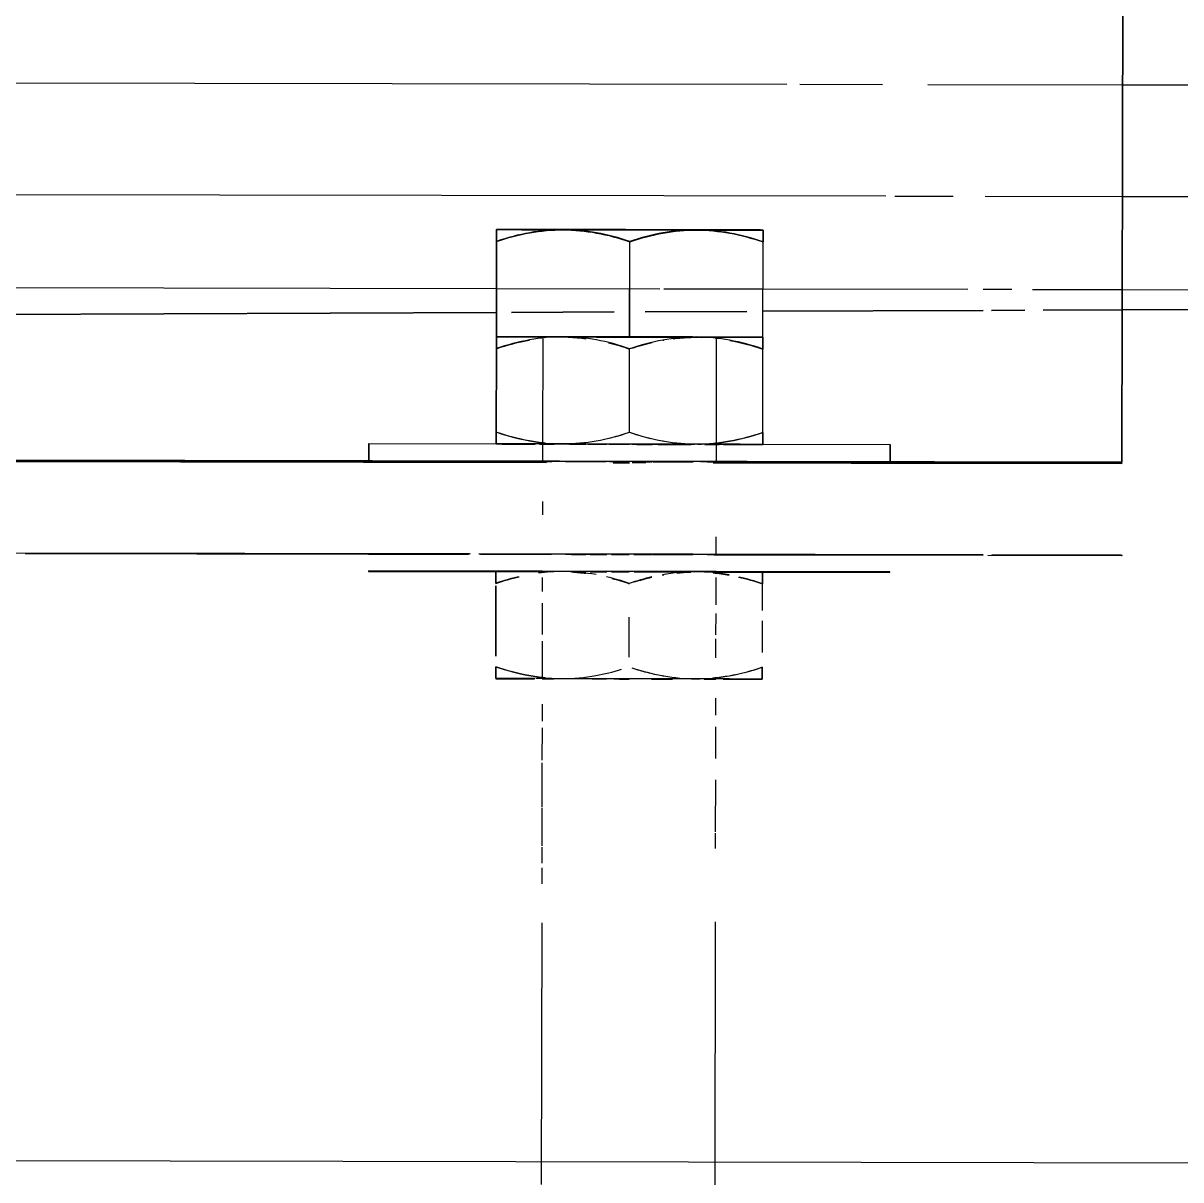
# Model space of a CAD drawing. Header units: metres. Extents: x -354 to -91, y 3 to 562.
# Drawn here: x -223.9539 to -223.7541, y 509.4942 to 509.6938 of the extents above; entities that cross this region are included whole.
import ezdxf

# ---------------------------------------------------------------- set-up
doc = ezdxf.new("R2010")
doc.units = ezdxf.units.M
doc.layers.add('A-GENM', color=7, linetype='Continuous', lineweight=25)

# ---------------------------------------------------------------- blocks, each defined once
blk = doc.blocks.new('T2DPAA-T2D-C3S-RW-M2D-100010_dwg-40802999-DRG-2873034 - CONSTRUCTION SEQUENCE STAGE A8')
at = {"color": 254, "lineweight": 25, "true_color": 0xd0d0d0}
for p, q in [((26.92154, -639.93339), (26.87385, -639.75268)), ((26.9245, -639.94462), (26.92194, -639.93491)), ((26.93195, -639.97286), (26.92591, -639.94997)), ((26.96346, -640.09229), (26.93195, -639.97286))]:
    blk.add_line(p, q, dxfattribs=at)
blk = doc.blocks.new('T2DPAA-T2D-PWC-RW-M2D-100010_RoadDesign_rvt-1-DRG-2873034 - CONSTRUCTION SEQUENCE STAGE A8')
at = {"color": 254, "lineweight": 25, "true_color": 0xd0d0d0, "rotation": 75.11694444444437}
blk.add_blockref('T2DPAA-T2D-C3S-RW-M2D-100010_dwg-40802999-DRG-2873034 - CONSTRUCTION SEQUENCE STAGE A8', (-1722.33704, 648.01046), dxfattribs=at)
blk = doc.blocks.new('T2D Feature Wall Adaptive V6 - 1_160 Slope-67396104-DRG-2873034 - CONSTRUCTION SEQUENCE STAGE A8')
at = {"layer": 'A-GENM', "color": 253, "true_color": 0xa3a3a3}
for p, q in [((-0.02533, 0.58427), (-0.0253, 0.89779)), ((0.01, 0.58427), (0.01, 0.89779)), ((-0.02533, 0.55066), (-0.02533, 0.58427)), ((0.01, 0.56881), (0.01, 0.58427)), ((0.01, 0.56027), (0.01, 0.5652)), ((0.01, 0.52227), (0.01, 0.55762)), ((-0.02534, 0.52856), (-0.02533, 0.54281)), ((-0.02535, 0.35656), (-0.02534, 0.52633)), ((0.01, 0.50515), (0.01, 0.52227)), ((0.01, 0.47627), (0.01, 0.50444)), ((0.01, 0.37227), (0.01, 0.47627))]:
    blk.add_line(p, q, dxfattribs=at)
blk = doc.blocks.new('Adaptive point Fascia Panel Bracket - Type T04-68494825-DRG-2873034 - CONSTRUCTION SEQUENCE STAGE A8')
at = {"layer": 'A-GENM', "color": 253, "true_color": 0xa3a3a3}
for p, q in [((-1096.91663, 509.61802), (-1096.91634, 509.77922)), ((-1096.91634, 509.77922), (-1096.91663, 509.61802)), ((-1097.02457, 509.6561), (-1097.0246, 509.63966)), ((-1097.0246, 509.63966), (-1097.02457, 509.65608)), ((-1097.0016, 509.63963), (-1097.00157, 509.65607)), ((-1097.00159, 509.63963), (-1097.00157, 509.65602)), ((-1096.9786, 509.63957), (-1096.97857, 509.65602)), ((-1096.9786, 509.63957), (-1096.97857, 509.656)), ((-1097.0246, 509.63966), (-1097.0246, 509.63963)), ((-1097.0016, 509.63963), (-1097.0246, 509.63966)), ((-1097.0246, 509.63963), (-1097.0166, 509.63961)), ((-1097.0166, 509.63931), (-1097.01663, 509.62148)), ((-1097.01459, 509.63961), (-1097.0122, 509.6396)), ((-1097.0122, 509.6396), (-1097.0091, 509.6396)), ((-1097.0091, 509.6396), (-1097.00548, 509.63959)), ((-1097.00548, 509.63959), (-1097.0016, 509.63958)), ((-1096.9786, 509.63957), (-1097.0016, 509.63963)), ((-1097.00159, 509.63958), (-1096.99771, 509.63957)), ((-1096.9941, 509.63957), (-1096.99099, 509.63957)), ((-1096.99099, 509.63957), (-1096.98861, 509.63956)), ((-1096.98663, 509.62142), (-1096.9866, 509.63926)), ((-1096.9866, 509.63956), (-1096.9786, 509.63955)), ((-1096.9786, 509.63955), (-1096.9786, 509.63957)), ((-1097.0246, 509.6376), (-1097.02463, 509.62321)), ((-1097.02462, 509.62321), (-1097.0246, 509.63758)), ((-1097.00163, 509.62318), (-1097.0016, 509.63757)), ((-1097.00162, 509.62318), (-1097.0016, 509.63752)), ((-1096.97863, 509.62313), (-1096.9786, 509.63752)), ((-1096.97862, 509.62313), (-1096.9786, 509.6375)), ((-1097.04663, 509.62122), (-1097.04664, 509.61825)), ((-1097.04663, 509.62122), (-1096.95663, 509.62106)), ((-1097.04663, 509.62114), (-1097.04663, 509.62122)), ((-1097.01612, 509.62109), (-1097.04663, 509.62114)), ((-1097.04663, 509.61825), (-1097.04663, 509.62114)), ((-1097.01663, 509.62117), (-1097.01663, 509.6182)), ((-1097.00913, 509.62107), (-1097.01191, 509.62108)), ((-1097.00551, 509.62107), (-1097.00876, 509.62107)), ((-1097.00163, 509.62106), (-1097.00511, 509.62107)), ((-1096.99775, 509.62105), (-1097.00123, 509.62106)), ((-1096.99568, 509.62111), (-1096.9957, 509.62111)), ((-1096.9957, 509.62107), (-1096.99567, 509.62107)), ((-1096.99102, 509.62104), (-1096.99381, 509.62105)), ((-1096.95663, 509.62098), (-1096.98714, 509.62104)), ((-1096.98663, 509.61814), (-1096.98663, 509.62112)), ((-1096.95663, 509.62106), (-1096.95664, 509.61809)), ((-1096.95663, 509.62098), (-1096.95663, 509.62106)), ((-1096.95663, 509.61809), (-1096.95663, 509.62098)), ((-1096.91664, 509.61802), (-1097.14434, 509.61842)), ((-1097.03623, 509.61807), (-1097.13715, 509.61825)), ((-1097.13715, 509.61819), (-1097.01594, 509.61797)), ((-1097.01594, 509.61787), (-1097.13715, 509.61809)), ((-1097.04664, 509.61822), (-1097.04663, 509.61814)), ((-1097.02233, 509.61818), (-1097.04664, 509.61822)), ((-1097.04663, 509.61814), (-1097.03623, 509.61812)), ((-1097.03623, 509.61812), (-1097.01594, 509.61809)), ((-1097.01594, 509.61804), (-1097.03623, 509.61807)), ((-1096.95664, 509.61806), (-1097.02233, 509.61818)), ((-1097.01264, 509.61813), (-1097.01263, 509.61811)), ((-1097.00164, 509.61801), (-1097.00447, 509.61802)), ((-1097.00446, 509.61795), (-1097.00164, 509.61795)), ((-1097.00164, 509.61785), (-1097.00444, 509.61785)), ((-1097.00117, 509.61806), (-1096.99879, 509.61806)), ((-1096.99879, 509.61801), (-1097.00117, 509.61801)), ((-1097.00117, 509.61795), (-1096.99879, 509.61794)), ((-1096.99063, 509.61807), (-1096.99064, 509.6181)), ((-1096.98715, 509.61804), (-1096.95663, 509.61798)), ((-1096.91677, 509.61786), (-1096.98715, 509.61799)), ((-1096.98715, 509.61792), (-1096.98188, 509.61791)), ((-1096.9807, 509.61781), (-1096.98715, 509.61782)), ((-1096.98188, 509.61791), (-1096.91672, 509.6178)), ((-1096.96336, 509.61778), (-1096.9807, 509.61781)), ((-1096.91664, 509.6177), (-1096.96336, 509.61778)), ((-1096.95663, 509.61798), (-1096.95664, 509.61806)), ((-1096.91663, 509.61786), (-1096.91664, 509.61802)), ((-1096.91663, 509.6177), (-1096.91663, 509.6178)), ((-1097.01665, 509.61122), (-1097.01665, 509.60889)), ((-1096.98666, 509.60214), (-1096.98666, 509.60509)), ((-1097.14096, 509.60242), (-1097.0291, 509.60222)), ((-1097.04667, 509.60209), (-1097.10595, 509.6022)), ((-1097.06937, 509.60222), (-1097.08566, 509.60225)), ((-1097.07666, 509.60224), (-1097.07666, 509.60223)), ((-1097.04667, 509.60222), (-1097.02915, 509.60219)), ((-1097.04666, 509.60214), (-1097.04667, 509.60222)), ((-1097.02941, 509.60206), (-1097.04667, 509.60209)), ((-1097.02931, 509.60211), (-1097.04666, 509.60214)), ((-1097.02764, 509.60222), (-1096.94058, 509.60206)), ((-1097.02759, 509.60219), (-1096.95667, 509.60206)), ((-1097.01584, 509.60209), (-1097.02743, 509.60211)), ((-1097.01584, 509.60204), (-1097.02734, 509.60206)), ((-1097.01266, 509.60211), (-1097.01266, 509.60213)), ((-1097.00916, 509.60202), (-1097.01162, 509.60203)), ((-1097.00555, 509.60202), (-1097.0084, 509.60202)), ((-1097.00166, 509.60201), (-1097.00473, 509.60202)), ((-1097.00166, 509.60206), (-1097.00451, 509.60207)), ((-1096.99778, 509.602), (-1097.00085, 509.60201)), ((-1096.99106, 509.60199), (-1096.99351, 509.602)), ((-1096.99066, 509.6021), (-1096.99066, 509.60207)), ((-1096.95667, 509.60198), (-1096.98717, 509.60204)), ((-1096.95667, 509.60193), (-1096.987, 509.60198)), ((-1096.95667, 509.60206), (-1096.95666, 509.60198)), ((-1096.94058, 509.6019), (-1096.95667, 509.60193)), ((-1096.91666, 509.60186), (-1096.93975, 509.6019)), ((-1096.9391, 509.60206), (-1096.91667, 509.60202)), ((-1096.91667, 509.60202), (-1096.91666, 509.60186)), ((-1097.04667, 509.59922), (-1097.04667, 509.59914)), ((-1096.95667, 509.59906), (-1097.04667, 509.59922)), ((-1097.04667, 509.59914), (-1097.01616, 509.59909)), ((-1097.01157, 509.59908), (-1097.00917, 509.59908)), ((-1097.00835, 509.59907), (-1097.00555, 509.59907)), ((-1097.00467, 509.59907), (-1097.00167, 509.59906)), ((-1097.00079, 509.59906), (-1096.99779, 509.59905)), ((-1096.99572, 509.59911), (-1096.9957, 509.59911)), ((-1096.9957, 509.59907), (-1096.99571, 509.59907)), ((-1096.99347, 509.59905), (-1096.99106, 509.59904)), ((-1096.98718, 509.59904), (-1096.95667, 509.59898)), ((-1096.95667, 509.59898), (-1096.95667, 509.59906)), ((-1097.01667, 509.59812), (-1097.01667, 509.59568)), ((-1096.98668, 509.5934), (-1096.98667, 509.59809)), ((-1096.97868, 509.59239), (-1096.97867, 509.59702)), ((-1096.97868, 509.59239), (-1096.97867, 509.597)), ((-1097.02467, 509.59666), (-1097.0247, 509.58454)), ((-1097.02469, 509.58454), (-1097.02467, 509.59666)), ((-1097.01668, 509.59364), (-1097.01669, 509.58827)), ((-1097.0017, 509.58433), (-1097.00168, 509.59127)), ((-1097.00169, 509.58433), (-1097.00168, 509.59127)), ((-1096.98669, 509.58821), (-1096.98668, 509.59188)), ((-1096.97869, 509.58513), (-1096.97868, 509.5906)), ((-1096.97869, 509.58513), (-1096.97868, 509.5906)), ((-1097.01669, 509.58712), (-1097.0167, 509.58098)), ((-1096.98669, 509.58422), (-1096.98669, 509.58754)), ((-1096.98671, 509.57437), (-1096.98671, 509.5773)), ((-1097.01671, 509.57622), (-1097.01671, 509.57333)), ((-1097.01672, 509.57215), (-1097.01673, 509.5666)), ((-1096.98673, 509.56684), (-1096.98672, 509.57235)), ((-1097.01673, 509.5661), (-1097.01674, 509.55855)), ((-1096.98675, 509.55421), (-1096.98673, 509.56318)), ((-1097.01674, 509.55833), (-1097.01675, 509.55182)), ((-1096.98675, 509.55131), (-1096.98675, 509.554)), ((-1097.01675, 509.55157), (-1097.01676, 509.54882)), ((-1097.01676, 509.54802), (-1097.01676, 509.54526)), ((-1097.01678, 509.53851), (-1097.01686, 509.49336)), ((-1096.98686, 509.49331), (-1096.98678, 509.53866))]:
    blk.add_line(p, q, dxfattribs=at)
for centre, major_axis, start_param, end_param in [((-1097.00156, 509.6581), (-0.023, 0.00004), 6.021451, 6.281616), ((-1097.00156, 509.6581), (-0.023, 0.00004), 0.000065, 0.261865), ((-1097.00156, 509.6581), (-0.023, 0.00004), 5.759652, 6.021451), ((-1097.00156, 509.6581), (-0.023, 0.00004), 0.261865, 0.523664), ((-1097.00156, 509.6581), (-0.023, 0.00004), 5.497852, 5.759652), ((-1097.00156, 509.6581), (-0.023, 0.00004), 0.523664, 0.785463), ((-1097.00156, 509.6581), (-0.023, 0.00004), 5.236053, 5.497852), ((-1097.00156, 509.6581), (-0.023, 0.00004), 0.785463, 1.047263), ((-1097.00156, 509.6581), (-0.023, 0.00004), 4.974254, 5.236053), ((-1097.00156, 509.6581), (-0.023, 0.00004), 1.047263, 1.309062), ((-1097.00156, 509.6581), (-0.023, 0.00004), 4.712454, 4.974254), ((-1097.00156, 509.6581), (-0.023, 0.00004), 1.309062, 1.570862), ((-1097.00156, 509.6581), (-0.023, 0.00004), 4.454562, 4.712454), ((-1097.00156, 509.6581), (-0.023, 0.00004), 1.570862, 1.828629), ((-1097.00156, 509.6581), (-0.023, 0.00004), 4.450655, 4.454562), ((-1097.00156, 509.6581), (-0.023, 0.00004), 1.828629, 1.832661), ((-1097.00156, 509.6581), (-0.023, 0.00004), 4.188856, 4.450655), ((-1097.00156, 509.6581), (-0.023, 0.00004), 1.832661, 2.09446), ((-1097.00156, 509.6581), (-0.023, 0.00004), 3.927056, 4.188856), ((-1097.00156, 509.6581), (-0.023, 0.00004), 2.09446, 2.35626), ((-1097.00156, 509.6581), (-0.023, 0.00004), 3.665257, 3.927056), ((-1097.00156, 509.6581), (-0.023, 0.00004), 2.35626, 2.618059), ((-1097.00156, 509.6581), (-0.023, 0.00004), 3.403457, 3.665257), ((-1097.00156, 509.6581), (-0.023, 0.00004), 2.618059, 2.879859), ((-1097.00156, 509.6581), (-0.023, 0.00004), 3.143162, 3.403457), ((-1097.00156, 509.6581), (-0.023, 0.00004), 2.879859, 3.141658), ((-1097.0016, 509.6396), (-0.023, 0.00004), 6.021451, 6.281616), ((-1097.0016, 509.6396), (-0.023, 0.00004), 0.000065, 0.523664), ((-1097.0016, 509.6396), (-0.023, 0.00004), 5.236053, 6.021451), ((-1097.0016, 509.6396), (-0.023, 0.00004), 0.523664, 0.785463), ((-1097.0016, 509.6396), (-0.015, 0.00003), 5.759652, 6.283185), ((-1097.0016, 509.6396), (-0.015, 0.00003), 0.000065, 0.261865), ((-1097.0016, 509.6396), (-0.015, 0.00003), 0.000065, 0.261865), ((-1097.0016, 509.6396), (-0.015, 0.00003), 5.759652, 6.283185), ((-1097.0016, 509.6396), (-0.015, 0.00003), 0.261865, 0.523664), ((-1097.0016, 509.6396), (-0.015, 0.00003), 0.261865, 0.523664), ((-1097.0016, 509.6396), (-0.015, 0.00003), 5.236053, 5.759652), ((-1097.0016, 509.6396), (-0.015, 0.00003), 5.497852, 5.759652), ((-1097.0016, 509.6396), (-0.015, 0.00003), 0.523664, 0.785315), ((-1097.0016, 509.6396), (-0.015, 0.00003), 0.523664, 0.785315), ((-1097.0016, 509.6396), (-0.023, 0.00004), 4.712464, 5.236053), ((-1097.0016, 509.6396), (-0.023, 0.00004), 1.089398, 1.23594), ((-1097.0016, 509.6396), (-0.015, 0.00003), 4.974254, 5.497852), ((-1097.0016, 509.6396), (-0.015, 0.00003), 0.785463, 1.047123), ((-1097.0016, 509.6396), (-0.015, 0.00003), 0.785463, 1.047123), ((-1097.0016, 509.6396), (-0.015, 0.00003), 4.712504, 5.236053), ((-1097.0016, 509.6396), (-0.015, 0.00003), 1.047263, 1.308929), ((-1097.0016, 509.6396), (-0.015, 0.00003), 1.047263, 1.308929), ((-1097.0016, 509.6396), (-0.023, 0.00004), 1.400101, 1.570723), ((-1097.0016, 509.6396), (-0.015, 0.00003), 4.712504, 4.974254), ((-1097.0016, 509.6396), (-0.015, 0.00003), 1.309062, 1.570683), ((-1097.0016, 509.6396), (-0.015, 0.00003), 1.309062, 1.570683), ((-1097.0016, 509.6396), (-0.015, 0.00003), 4.304906, 4.712454), ((-1097.0016, 509.6396), (-0.023, 0.00004), 4.453115, 4.712454), ((-1097.0016, 509.6396), (-0.015, 0.00003), 4.450655, 4.712454), ((-1097.0016, 509.6396), (-0.015, 0.00003), 1.570862, 1.832537), ((-1097.0016, 509.6396), (-0.015, 0.00003), 1.570862, 1.832537), ((-1097.0016, 509.6396), (-0.023, 0.00004), 1.570862, 1.741497), ((-1097.0016, 509.6396), (-0.015, 0.00003), 4.304906, 4.450655), ((-1097.0016, 509.6396), (-0.015, 0.00003), 1.832661, 1.978284), ((-1097.0016, 509.6396), (-0.015, 0.00003), 1.832661, 1.978284), ((-1097.0016, 509.6396), (-0.023, 0.00004), 4.450655, 4.453115), ((-1097.0016, 509.6396), (-0.023, 0.00004), 1.830076, 1.832661), ((-1097.0016, 509.6396), (-0.015, 0.00003), 4.188856, 4.304906), ((-1097.0016, 509.6396), (-0.015, 0.00003), 4.188856, 4.304906), ((-1097.0016, 509.6396), (-0.015, 0.00003), 1.978284, 2.09446), ((-1097.0016, 509.6396), (-0.015, 0.00003), 1.978284, 2.09446), ((-1097.0016, 509.6396), (-0.023, 0.00004), 4.188856, 4.450655), ((-1097.0016, 509.6396), (-0.015, 0.00003), 3.927056, 4.188856), ((-1097.0016, 509.6396), (-0.015, 0.00003), 3.927056, 4.188856), ((-1097.0016, 509.6396), (-0.015, 0.00003), 2.09446, 2.356146), ((-1097.0016, 509.6396), (-0.015, 0.00003), 2.09446, 2.356146), ((-1097.0016, 509.6396), (-0.023, 0.00004), 1.905654, 2.052203), ((-1097.0016, 509.6396), (-0.015, 0.00003), 3.665257, 3.927056), ((-1097.0016, 509.6396), (-0.015, 0.00003), 3.665257, 3.927056), ((-1097.0016, 509.6396), (-0.015, 0.00003), 2.35626, 2.617954), ((-1097.0016, 509.6396), (-0.015, 0.00003), 2.35626, 2.617954), ((-1097.0016, 509.6396), (-0.023, 0.00004), 3.665257, 4.188856), ((-1097.0016, 509.6396), (-0.015, 0.00003), 3.141658, 3.665257), ((-1097.0016, 509.6396), (-0.015, 0.00003), 3.141658, 3.665257), ((-1097.0016, 509.6396), (-0.015, 0.00003), 2.618059, 2.879859), ((-1097.0016, 509.6396), (-0.015, 0.00003), 2.618059, 2.879859), ((-1097.0016, 509.6396), (-0.015, 0.00003), 2.879859, 3.141593), ((-1097.0016, 509.6396), (-0.015, 0.00003), 2.879859, 3.141593), ((-1097.0016, 509.6396), (-0.023, 0.00004), 2.35626, 2.618059), ((-1097.0016, 509.6396), (-0.023, 0.00004), 3.143162, 3.665257), ((-1097.0016, 509.6396), (-0.023, 0.00004), 2.618059, 3.141658), ((-1097.00163, 509.6211), (-0.023, 0.00004), 6.021451, 6.283251), ((-1097.00163, 509.6211), (-0.023, 0.00004), 0.001569, 0.785464), ((-1097.00163, 509.6211), (-0.023, 0.00004), 5.759652, 6.021451), ((-1097.00163, 509.6211), (-0.023, 0.00004), 5.497852, 5.759652), ((-1097.00163, 509.6211), (-0.023, 0.00004), 5.236053, 5.497852), ((-1097.00163, 509.6211), (-0.0155, 0.00003), 5.759652, 6.283185), ((-1097.00163, 509.6211), (-0.0155, 0.00003), 0.000065, 0.261865), ((-1097.00163, 509.6211), (-0.015, 0.00003), 0.000065, 0.261865), ((-1097.00163, 509.6211), (-0.015, 0.00003), 5.759652, 6.283185), ((-1097.00163, 509.6211), (-0.0155, 0.00003), 0.261865, 0.523664), ((-1097.00163, 509.6211), (-0.015, 0.00003), 0.261865, 0.523664), ((-1097.00163, 509.6211), (-0.0155, 0.00003), 5.497852, 5.759652), ((-1097.00163, 509.6211), (-0.015, 0.00003), 5.497852, 5.759652), ((-1097.00163, 509.6211), (-0.023, 0.00004), 4.451669, 5.236053), ((-1097.00163, 509.6211), (-0.0155, 0.00003), 4.712454, 5.497852), ((-1097.00163, 509.6211), (-0.015, 0.00003), 5.236053, 5.497852), ((-1097.00163, 509.6211), (-0.0155, 0.00003), 0.840391, 1.047263), ((-1097.00163, 509.6211), (-0.023, 0.00004), 1.104507, 1.235937), ((-1097.00163, 509.6211), (-0.015, 0.00003), 0.81243, 1.04712), ((-1097.00163, 509.6211), (-0.015, 0.00003), 4.302525, 5.236053), ((-1097.00163, 509.6211), (-0.0155, 0.00003), 1.090867, 1.309062), ((-1097.00163, 509.6211), (-0.015, 0.00003), 1.074231, 1.308925), ((-1097.00163, 509.6211), (-0.023, 0.00004), 1.417695, 1.570752), ((-1097.00163, 509.6211), (-0.015, 0.00003), 1.33603, 1.570729), ((-1097.00163, 509.6211), (-0.0155, 0.00003), 1.343604, 1.570732), ((-1097.00163, 509.6211), (-0.0155, 0.00003), 4.450655, 4.712452), ((-1097.00163, 509.6211), (-0.0155, 0.00003), 1.596956, 1.82409), ((-1097.00163, 509.6211), (-0.015, 0.00003), 1.597827, 1.832533), ((-1097.00163, 509.6211), (-0.023, 0.00004), 1.588432, 1.741494), ((-1097.00163, 509.6211), (-0.015, 0.00003), 1.832661, 1.980665), ((-1097.00163, 509.6211), (-0.0155, 0.00003), 4.316364, 4.450655), ((-1097.00163, 509.6211), (-0.0155, 0.00003), 1.832661, 1.966826), ((-1097.00163, 509.6211), (-0.023, 0.00004), 4.188856, 4.450655), ((-1097.00163, 509.6211), (-0.0155, 0.00003), 4.188856, 4.316364), ((-1097.00163, 509.6211), (-0.015, 0.00003), 4.188856, 4.302525), ((-1097.00163, 509.6211), (-0.0155, 0.00003), 1.966826, 2.09446), ((-1097.00163, 509.6211), (-0.015, 0.00003), 1.980665, 2.09446), ((-1097.00163, 509.6211), (-0.015, 0.00003), 3.665257, 4.188856), ((-1097.00163, 509.6211), (-0.0155, 0.00003), 3.665257, 4.188856), ((-1097.00163, 509.6211), (-0.0155, 0.00003), 2.100151, 2.32731), ((-1097.00163, 509.6211), (-0.015, 0.00003), 2.121411, 2.356143), ((-1097.00163, 509.6211), (-0.023, 0.00004), 1.920753, 2.052201), ((-1097.00163, 509.6211), (-0.023, 0.00004), 3.927056, 4.188856), ((-1097.00163, 509.6211), (-0.015, 0.00003), 3.141658, 3.665257), ((-1097.00163, 509.6211), (-0.015, 0.00003), 2.618059, 2.879859), ((-1097.00163, 509.6211), (-0.0155, 0.00003), 3.141658, 3.665257), ((-1097.00163, 509.6211), (-0.0155, 0.00003), 2.618059, 2.879859), ((-1097.00163, 509.6211), (-0.015, 0.00003), 2.879859, 3.141593), ((-1097.00163, 509.6211), (-0.0155, 0.00003), 2.879859, 3.141593), ((-1097.00163, 509.6211), (-0.023, 0.00004), 3.665257, 3.927056), ((-1097.00163, 509.6211), (-0.023, 0.00004), 2.35626, 2.618059), ((-1097.00163, 509.6211), (-0.023, 0.00004), 3.403457, 3.665257), ((-1097.00163, 509.6211), (-0.023, 0.00004), 2.618059, 3.140024), ((-1097.00163, 509.6211), (-0.023, 0.00004), 3.141658, 3.403457), ((-1097.00163, 509.6181), (-0.0155, 0.00003), 0.000065, 0.261865), ((-1097.00163, 509.6181), (-0.0155, 0.00003), 6.021451, 6.283185), ((-1097.00163, 509.6181), (-0.0155, 0.00003), 0.261865, 0.523664), ((-1097.00163, 509.6181), (-0.0155, 0.00003), 5.759652, 6.021451), ((-1097.00163, 509.6181), (-0.0155, 0.00003), 5.497852, 5.759652), ((-1097.00164, 509.61812), (-0.011, 0.00002), 5.497852, 6.283185), ((-1097.00163, 509.61809), (-0.011, 0.00002), 0.000065, 0.261865), ((-1097.00163, 509.6181), (-0.0155, 0.00003), 5.236053, 5.471371), ((-1097.00163, 509.61809), (-0.011, 0.00002), 0.261865, 0.523664), ((-1097.00163, 509.6181), (-0.0155, 0.00003), 0.844637, 1.047263), ((-1097.00163, 509.61809), (-0.011, 0.00002), 0.523664, 0.785464), ((-1097.00164, 509.61812), (-0.011, 0.00002), 5.236053, 5.497852), ((-1097.00163, 509.61809), (-0.011, 0.00002), 0.785463, 1.047263), ((-1097.00163, 509.6181), (-0.0155, 0.00003), 4.712454, 5.236053), ((-1097.00163, 509.6181), (-0.0155, 0.00003), 1.140934, 1.309062), ((-1097.00164, 509.61812), (-0.011, 0.00002), 3.141658, 5.236053), ((-1097.00163, 509.6181), (-0.0155, 0.00003), 1.34785, 1.570732), ((-1097.00163, 509.61809), (-0.011, 0.00002), 1.309062, 1.570621), ((-1097.00163, 509.6181), (-0.0155, 0.00003), 4.188856, 4.712452), ((-1097.00163, 509.6181), (-0.0155, 0.00003), 1.601202, 1.82409), ((-1097.00163, 509.61809), (-0.011, 0.00002), 1.613574, 1.832661), ((-1097.00163, 509.6181), (-0.0155, 0.00003), 1.832661, 2.09446), ((-1097.00163, 509.61809), (-0.011, 0.00002), 2.09446, 2.14413), ((-1097.00163, 509.61809), (-0.011, 0.00002), 2.14413, 2.35626), ((-1097.00163, 509.6181), (-0.0155, 0.00003), 3.665257, 4.188856), ((-1097.00163, 509.61809), (-0.011, 0.00002), 2.35626, 2.618059), ((-1097.00163, 509.6181), (-0.0155, 0.00003), 2.104398, 2.32731), ((-1097.00163, 509.61809), (-0.011, 0.00002), 2.618059, 2.879859), ((-1097.00163, 509.61809), (-0.011, 0.00002), 2.879859, 3.141593), ((-1097.00163, 509.6181), (-0.0155, 0.00003), 3.141658, 3.665257), ((-1097.00163, 509.6181), (-0.0155, 0.00003), 2.618059, 2.879859), ((-1097.00163, 509.6181), (-0.0155, 0.00003), 2.879859, 3.141593), ((-1097.07666, 509.60224), (-0.009, 0.00002), 3.434919, 6.283251), ((-1097.07666, 509.60224), (-0.009, 0.00002), 0.000065, 2.838899), ((-1097.00166, 509.6021), (-0.0155, 0.00003), 6.021451, 6.283185), ((-1097.00166, 509.6021), (-0.0155, 0.00003), 0.000065, 0.261865), ((-1097.00166, 509.6021), (-0.0155, 0.00003), 5.759652, 6.021451), ((-1097.00166, 509.6021), (-0.0155, 0.00003), 0.261865, 0.523664), ((-1097.00166, 509.6021), (-0.0155, 0.00003), 5.497852, 5.759652), ((-1097.00166, 509.60212), (-0.011, 0.00002), 6.021451, 6.283185), ((-1097.00166, 509.60209), (-0.011, 0.00002), 0.000065, 0.261865), ((-1097.00166, 509.6021), (-0.0155, 0.00003), 5.236053, 5.497852), ((-1097.00166, 509.60212), (-0.011, 0.00002), 5.759652, 6.021451), ((-1097.00166, 509.60209), (-0.011, 0.00002), 0.261865, 0.785463), ((-1097.00166, 509.60212), (-0.011, 0.00002), 5.497852, 5.759652), ((-1097.00166, 509.60212), (-0.011, 0.00002), 5.236053, 5.497852), ((-1097.00166, 509.60209), (-0.011, 0.00002), 0.785463, 1.047263), ((-1097.00166, 509.6021), (-0.0155, 0.00003), 4.974254, 5.236053), ((-1097.00166, 509.6021), (-0.0155, 0.00003), 1.117758, 1.309062), ((-1097.00166, 509.60212), (-0.011, 0.00002), 4.974254, 5.236053), ((-1097.00166, 509.6021), (-0.0155, 0.00003), 4.712454, 4.974254), ((-1097.00166, 509.6021), (-0.0155, 0.00003), 1.370496, 1.570732), ((-1097.00166, 509.60212), (-0.011, 0.00002), 4.712454, 4.974254), ((-1097.00166, 509.60209), (-0.011, 0.00002), 1.309062, 1.570621), ((-1097.00166, 509.60212), (-0.011, 0.00002), 4.450655, 4.712454), ((-1097.00166, 509.6021), (-0.0155, 0.00003), 4.450655, 4.712452), ((-1097.00166, 509.6021), (-0.0155, 0.00003), 1.623848, 1.82409), ((-1097.00166, 509.60212), (-0.011, 0.00002), 4.188856, 4.450655), ((-1097.00166, 509.6021), (-0.0155, 0.00003), 4.188856, 4.450655), ((-1097.00166, 509.6021), (-0.0155, 0.00003), 1.832661, 2.09446), ((-1097.00166, 509.60212), (-0.011, 0.00002), 3.927056, 4.188856), ((-1097.00166, 509.60209), (-0.011, 0.00002), 2.09446, 2.879859), ((-1097.00166, 509.6021), (-0.0155, 0.00003), 3.927056, 4.188856), ((-1097.00166, 509.60212), (-0.011, 0.00002), 3.665257, 3.927056), ((-1097.00166, 509.6021), (-0.0155, 0.00003), 2.127045, 2.32731), ((-1097.00166, 509.60212), (-0.011, 0.00002), 3.403457, 3.665257), ((-1097.00166, 509.60212), (-0.011, 0.00002), 3.141658, 3.403457), ((-1097.00166, 509.60209), (-0.011, 0.00002), 2.879859, 3.141593), ((-1097.00166, 509.6021), (-0.0155, 0.00003), 3.403457, 3.665257), ((-1097.00166, 509.6021), (-0.0155, 0.00003), 2.618059, 2.879859), ((-1097.00166, 509.6021), (-0.0155, 0.00003), 3.141658, 3.403457), ((-1097.00166, 509.6021), (-0.0155, 0.00003), 2.879859, 3.141593), ((-1097.00167, 509.5991), (-0.023, 0.00004), 6.021451, 6.281616), ((-1097.00167, 509.5991), (-0.023, 0.00004), 0.000065, 0.261865), ((-1097.00167, 509.5991), (-0.023, 0.00004), 5.759652, 6.021451), ((-1097.00167, 509.5991), (-0.023, 0.00004), 0.261865, 0.523664), ((-1097.00167, 509.5991), (-0.023, 0.00004), 5.236053, 5.497852), ((-1097.00167, 509.5991), (-0.0155, 0.00003), 0.000065, 0.261865), ((-1097.00167, 509.5991), (-0.0155, 0.00003), 5.759652, 6.283185), ((-1097.00167, 509.5991), (-0.015, 0.00003), 6.021451, 6.283185), ((-1097.00167, 509.5991), (-0.015, 0.00003), 0.000065, 0.261865), ((-1097.00167, 509.5991), (-0.0155, 0.00003), 0.261865, 0.523664), ((-1097.00167, 509.5991), (-0.015, 0.00003), 5.759652, 6.021451), ((-1097.00167, 509.5991), (-0.015, 0.00003), 0.261865, 0.523664), ((-1097.00167, 509.5991), (-0.0155, 0.00003), 5.236053, 5.759652), ((-1097.00167, 509.5991), (-0.015, 0.00003), 5.236053, 5.759652), ((-1097.00167, 509.5991), (-0.023, 0.00004), 4.974254, 5.236053), ((-1097.00167, 509.5991), (-0.023, 0.00004), 1.122526, 1.235937), ((-1097.00167, 509.5991), (-0.015, 0.00003), 0.844604, 1.04712), ((-1097.00167, 509.5991), (-0.0155, 0.00003), 4.974254, 5.236053), ((-1097.00167, 509.5991), (-0.015, 0.00003), 4.974254, 5.236053), ((-1097.00167, 509.5991), (-0.0155, 0.00003), 1.122004, 1.309062), ((-1097.00167, 509.5991), (-0.015, 0.00003), 1.106406, 1.308925), ((-1097.00167, 509.5991), (-0.023, 0.00004), 4.712454, 4.974254), ((-1097.00167, 509.5991), (-0.0155, 0.00003), 4.712454, 4.974254), ((-1097.00167, 509.5991), (-0.015, 0.00003), 4.712454, 4.974254), ((-1097.00167, 509.5991), (-0.023, 0.00004), 1.438679, 1.570752), ((-1097.00167, 509.5991), (-0.0155, 0.00003), 1.374742, 1.570732), ((-1097.00167, 509.5991), (-0.015, 0.00003), 1.368206, 1.570729), ((-1097.00167, 509.5991), (-0.0155, 0.00003), 4.450655, 4.712452), ((-1097.00167, 509.5991), (-0.015, 0.00003), 4.450655, 4.712454), ((-1097.00167, 509.5991), (-0.023, 0.00004), 4.450655, 4.712454), ((-1097.00167, 509.5991), (-0.0155, 0.00003), 1.628095, 1.82409), ((-1097.00167, 509.5991), (-0.015, 0.00003), 1.630004, 1.832533), ((-1097.00167, 509.5991), (-0.023, 0.00004), 1.609417, 1.741494), ((-1097.00167, 509.5991), (-0.015, 0.00003), 4.299694, 4.450655), ((-1097.00167, 509.5991), (-0.015, 0.00003), 1.832661, 1.983496), ((-1097.00167, 509.5991), (-0.0155, 0.00003), 4.313624, 4.450655), ((-1097.00167, 509.5991), (-0.0155, 0.00003), 1.832661, 1.969565), ((-1097.00167, 509.5991), (-0.023, 0.00004), 4.188856, 4.449897), ((-1097.00167, 509.5991), (-0.0155, 0.00003), 4.188856, 4.313624), ((-1097.00167, 509.5991), (-0.015, 0.00003), 4.188856, 4.299694), ((-1097.00167, 509.5991), (-0.0155, 0.00003), 1.969565, 2.09446), ((-1097.00167, 509.5991), (-0.015, 0.00003), 1.983496, 2.09446), ((-1097.00167, 509.5991), (-0.015, 0.00003), 3.665257, 4.188856), ((-1097.00167, 509.5991), (-0.0155, 0.00003), 3.665257, 4.188856), ((-1097.00167, 509.5991), (-0.0155, 0.00003), 2.131292, 2.32731), ((-1097.00167, 509.5991), (-0.015, 0.00003), 2.15359, 2.356143), ((-1097.00167, 509.5991), (-0.023, 0.00004), 1.938774, 2.052201), ((-1097.00167, 509.5991), (-0.023, 0.00004), 3.927056, 4.188856), ((-1097.00167, 509.5991), (-0.015, 0.00003), 3.141658, 3.665257), ((-1097.00167, 509.5991), (-0.015, 0.00003), 2.618059, 2.879859), ((-1097.00167, 509.5991), (-0.0155, 0.00003), 3.403457, 3.665257), ((-1097.00167, 509.5991), (-0.0155, 0.00003), 2.618059, 2.879859), ((-1097.00167, 509.5991), (-0.015, 0.00003), 2.879859, 3.141593), ((-1097.00167, 509.5991), (-0.0155, 0.00003), 3.141658, 3.403457), ((-1097.00167, 509.5991), (-0.0155, 0.00003), 2.879859, 3.141593), ((-1097.00167, 509.5991), (-0.023, 0.00004), 3.665257, 3.927056), ((-1097.00167, 509.5991), (-0.023, 0.00004), 2.35626, 2.618059), ((-1097.00167, 509.5991), (-0.023, 0.00004), 3.403457, 3.665257), ((-1097.00167, 509.5991), (-0.023, 0.00004), 2.618059, 2.879859), ((-1097.00167, 509.5991), (-0.023, 0.00004), 3.143162, 3.403457), ((-1097.00167, 509.5991), (-0.023, 0.00004), 2.879859, 3.141658), ((-1097.0017, 509.5806), (-0.023, 0.00004), 5.497852, 6.283251), ((-1097.0017, 509.5806), (-0.023, 0.00004), 0.001569, 0.780944), ((-1097.0017, 509.5806), (-0.023, 0.00004), 5.236053, 5.487292), ((-1097.0017, 509.5806), (-0.015, 0.00003), 0.000065, 0.261865), ((-1097.0017, 509.5806), (-0.015, 0.00003), 6.021451, 6.283185), ((-1097.0017, 509.5806), (-0.015, 0.00003), 5.759652, 6.021451), ((-1097.0017, 509.5806), (-0.015, 0.00003), 0.261865, 0.523664), ((-1097.0017, 509.5806), (-0.015, 0.00003), 4.712454, 5.759652), ((-1097.0017, 509.5806), (-0.023, 0.00004), 4.450655, 5.236053), ((-1097.0017, 509.5806), (-0.015, 0.00003), 1.133463, 1.308925), ((-1097.0017, 509.5806), (-0.023, 0.00004), 1.456325, 1.570752), ((-1097.0017, 509.5806), (-0.015, 0.00003), 1.395263, 1.570729), ((-1097.0017, 509.5806), (-0.015, 0.00003), 4.297314, 4.450655), ((-1097.0017, 509.5806), (-0.015, 0.00003), 1.832661, 1.985877), ((-1097.0017, 509.5806), (-0.023, 0.00004), 4.448344, 4.450655), ((-1097.0017, 509.5806), (-0.023, 0.00004), 1.832661, 1.834838), ((-1097.0017, 509.5806), (-0.023, 0.00004), 4.188856, 4.448344), ((-1097.0017, 509.5806), (-0.015, 0.00003), 4.188856, 4.297314), ((-1097.0017, 509.5806), (-0.015, 0.00003), 1.985877, 2.09446), ((-1097.0017, 509.5806), (-0.015, 0.00003), 3.665257, 4.188856), ((-1097.0017, 509.5806), (-0.023, 0.00004), 3.141658, 4.188856), ((-1097.0017, 509.5806), (-0.015, 0.00003), 3.403457, 3.665257), ((-1097.0017, 509.5806), (-0.015, 0.00003), 2.618059, 3.141593), ((-1097.0017, 509.5806), (-0.015, 0.00003), 3.141658, 3.403457), ((-1097.0017, 509.5806), (-0.023, 0.00004), 2.35626, 3.140024)]:
    blk.add_ellipse(centre, major_axis=major_axis, ratio=0.000906, start_param=start_param, end_param=end_param, dxfattribs=at)
for points in [[(-1097.01884, 509.6576), (-1097.02076, 509.65726), (-1097.02267, 509.65676), (-1097.02457, 509.6561)], [(-1097.02457, 509.6561), (-1097.02457, 509.65676), (-1097.02457, 509.65726), (-1097.02456, 509.6576)], [(-1097.02456, 509.65759), (-1097.02456, 509.65725), (-1097.02457, 509.65674), (-1097.02457, 509.65608)], [(-1097.02457, 509.65608), (-1097.02266, 509.65674), (-1097.02075, 509.65723), (-1097.01884, 509.65757)], [(-1097.02456, 509.6576), (-1097.02456, 509.65794), (-1097.02456, 509.65812), (-1097.02456, 509.65814)], [(-1097.02456, 509.65814), (-1097.02456, 509.65812), (-1097.02456, 509.65793), (-1097.02456, 509.65759)], [(-1097.01306, 509.65814), (-1097.015, 509.65812), (-1097.01692, 509.65794), (-1097.01884, 509.6576)], [(-1097.01884, 509.65757), (-1097.01692, 509.65791), (-1097.015, 509.65809), (-1097.01306, 509.6581)], [(-1097.00729, 509.65759), (-1097.00921, 509.65793), (-1097.01113, 509.65812), (-1097.01306, 509.65814)], [(-1097.01306, 509.6581), (-1097.01113, 509.65808), (-1097.0092, 509.65789), (-1097.00729, 509.65754)], [(-1097.00157, 509.65607), (-1097.00347, 509.65674), (-1097.00538, 509.65724), (-1097.00729, 509.65759)], [(-1097.00729, 509.65754), (-1097.00537, 509.6572), (-1097.00346, 509.65669), (-1097.00157, 509.65602)], [(-1096.99584, 509.65757), (-1096.99776, 509.65723), (-1096.99967, 509.65673), (-1097.00157, 509.65607)], [(-1097.00157, 509.65602), (-1096.99966, 509.65668), (-1096.99775, 509.65718), (-1096.99584, 509.65752)], [(-1096.99006, 509.6581), (-1096.992, 509.65808), (-1096.99392, 509.6579), (-1096.99584, 509.65757)], [(-1096.99584, 509.65752), (-1096.99392, 509.65786), (-1096.99199, 509.65804), (-1096.99006, 509.65806)], [(-1096.98429, 509.65754), (-1096.98621, 509.65789), (-1096.98813, 509.65807), (-1096.99006, 509.6581)], [(-1096.99006, 509.65806), (-1096.98813, 509.65804), (-1096.9862, 509.65785), (-1096.98429, 509.65751)], [(-1096.97857, 509.65602), (-1096.98047, 509.65669), (-1096.98237, 509.65719), (-1096.98429, 509.65754)], [(-1096.98429, 509.65751), (-1096.98237, 509.65717), (-1096.98047, 509.65666), (-1096.97857, 509.656)], [(-1096.97856, 509.65752), (-1096.97857, 509.65718), (-1096.97857, 509.65668), (-1096.97857, 509.65602)], [(-1096.97857, 509.656), (-1096.97857, 509.65666), (-1096.97856, 509.65716), (-1096.97856, 509.65751)], [(-1096.97856, 509.65751), (-1096.97856, 509.65785), (-1096.97856, 509.65804), (-1096.97856, 509.65806)], [(-1096.97856, 509.65806), (-1096.97856, 509.65804), (-1096.97856, 509.65786), (-1096.97856, 509.65752)], [(-1097.0246, 509.6391), (-1097.0246, 509.63944), (-1097.0246, 509.63962), (-1097.0246, 509.63964)], [(-1097.0246, 509.63964), (-1097.0246, 509.63962), (-1097.0246, 509.63943), (-1097.0246, 509.63909)], [(-1097.01887, 509.6391), (-1097.02079, 509.63876), (-1097.0227, 509.63826), (-1097.0246, 509.6376)], [(-1097.0246, 509.6376), (-1097.0246, 509.63826), (-1097.0246, 509.63876), (-1097.0246, 509.6391)], [(-1097.0246, 509.63909), (-1097.0246, 509.63875), (-1097.0246, 509.63824), (-1097.0246, 509.63758)], [(-1097.0246, 509.63758), (-1097.0227, 509.63824), (-1097.02079, 509.63873), (-1097.01887, 509.63907)], [(-1097.0131, 509.63964), (-1097.01503, 509.63962), (-1097.01696, 509.63944), (-1097.01887, 509.6391)], [(-1097.00732, 509.63909), (-1097.00924, 509.63943), (-1097.01116, 509.63962), (-1097.0131, 509.63964)], [(-1097.01218, 509.63958), (-1097.01115, 509.63954), (-1097.01012, 509.63945), (-1097.00909, 509.63932)], [(-1097.0016, 509.63757), (-1097.0035, 509.63824), (-1097.00541, 509.63874), (-1097.00732, 509.63909)], [(-1096.99587, 509.63907), (-1096.99779, 509.63873), (-1096.9997, 509.63823), (-1097.0016, 509.63757)], [(-1096.9901, 509.6396), (-1096.99203, 509.63958), (-1096.99396, 509.6394), (-1096.99587, 509.63907)], [(-1096.99587, 509.63902), (-1096.99581, 509.63903), (-1096.99576, 509.63904), (-1096.9957, 509.63905)], [(-1096.9941, 509.63929), (-1096.99307, 509.63942), (-1096.99204, 509.63951), (-1096.99101, 509.63954)], [(-1096.98432, 509.63904), (-1096.98624, 509.63939), (-1096.98816, 509.63957), (-1096.9901, 509.6396)], [(-1096.9786, 509.63752), (-1096.9805, 509.63819), (-1096.98241, 509.63869), (-1096.98432, 509.63904)], [(-1096.98432, 509.63901), (-1096.98241, 509.63867), (-1096.9805, 509.63816), (-1096.9786, 509.6375)], [(-1096.9786, 509.63901), (-1096.9786, 509.63935), (-1096.9786, 509.63954), (-1096.9786, 509.63956)], [(-1096.9786, 509.63956), (-1096.9786, 509.63954), (-1096.9786, 509.63936), (-1096.9786, 509.63902)], [(-1096.9786, 509.63902), (-1096.9786, 509.63868), (-1096.9786, 509.63818), (-1096.9786, 509.63752)], [(-1096.9786, 509.6375), (-1096.9786, 509.63816), (-1096.9786, 509.63866), (-1096.9786, 509.63901)], [(-1097.00524, 509.6386), (-1097.00402, 509.63831), (-1097.00281, 509.63795), (-1097.0016, 509.63752)], [(-1097.00119, 509.63766), (-1097.00004, 509.63805), (-1096.99888, 509.63838), (-1096.99772, 509.63865)], [(-1097.02463, 509.62321), (-1097.02273, 509.62254), (-1097.02082, 509.62204), (-1097.0189, 509.62169)], [(-1097.02463, 509.6217), (-1097.02463, 509.62204), (-1097.02463, 509.62255), (-1097.02463, 509.62321)], [(-1097.02462, 509.62319), (-1097.02463, 509.62252), (-1097.02463, 509.62202), (-1097.02463, 509.62168)], [(-1097.0189, 509.62166), (-1097.02082, 509.62201), (-1097.02273, 509.62252), (-1097.02462, 509.62319)], [(-1097.00736, 509.62168), (-1097.00544, 509.62202), (-1097.00353, 509.62252), (-1097.00163, 509.62318)], [(-1097.00203, 509.62299), (-1097.00306, 509.62265), (-1097.00409, 509.62235), (-1097.00513, 509.6221)], [(-1097.00163, 509.62318), (-1096.99973, 509.62251), (-1096.99782, 509.62201), (-1096.9959, 509.62166)], [(-1096.99798, 509.62205), (-1096.99908, 509.62232), (-1097.00017, 509.62264), (-1097.00127, 509.62301)], [(-1096.98435, 509.62163), (-1096.98244, 509.62197), (-1096.98053, 509.62247), (-1096.97863, 509.62313)], [(-1096.97862, 509.6231), (-1096.98053, 509.62244), (-1096.98244, 509.62194), (-1096.98435, 509.6216)], [(-1096.97863, 509.62313), (-1096.97863, 509.62246), (-1096.97863, 509.62196), (-1096.97863, 509.62161)], [(-1096.97863, 509.6216), (-1096.97863, 509.62194), (-1096.97863, 509.62244), (-1096.97862, 509.6231)], [(-1097.02463, 509.62114), (-1097.02463, 509.62117), (-1097.02463, 509.62135), (-1097.02463, 509.6217)], [(-1097.02463, 509.62168), (-1097.02463, 509.62134), (-1097.02463, 509.62116), (-1097.02463, 509.62114)], [(-1097.0189, 509.62169), (-1097.01707, 509.62136), (-1097.01522, 509.62118), (-1097.01337, 509.62114)], [(-1097.01612, 509.62127), (-1097.01705, 509.62137), (-1097.01798, 509.6215), (-1097.0189, 509.62166)], [(-1097.01289, 509.62114), (-1097.01104, 509.62118), (-1097.00919, 509.62135), (-1097.00736, 509.62168)], [(-1097.00918, 509.62136), (-1097.01009, 509.62125), (-1097.011, 509.62118), (-1097.01191, 509.62114)], [(-1096.9959, 509.62166), (-1096.99407, 509.62133), (-1096.99222, 509.62114), (-1096.99037, 509.6211)], [(-1096.9957, 509.62158), (-1096.99577, 509.62159), (-1096.99583, 509.62161), (-1096.9959, 509.62162)], [(-1096.99103, 509.62109), (-1096.99196, 509.62112), (-1096.99289, 509.6212), (-1096.99382, 509.62131)], [(-1096.98989, 509.6211), (-1096.98804, 509.62113), (-1096.98619, 509.62131), (-1096.98435, 509.62163)], [(-1096.98435, 509.6216), (-1096.98528, 509.62144), (-1096.9862, 509.62131), (-1096.98713, 509.62122)], [(-1096.97863, 509.62161), (-1096.97863, 509.62127), (-1096.97863, 509.62109), (-1096.97863, 509.62106)], [(-1096.97863, 509.62106), (-1096.97863, 509.62108), (-1096.97863, 509.62126), (-1096.97863, 509.6216)], [(-1097.02467, 509.5986), (-1097.02467, 509.59894), (-1097.02467, 509.59912), (-1097.02467, 509.59914)], [(-1097.02467, 509.59914), (-1097.02467, 509.59912), (-1097.02467, 509.59893), (-1097.02467, 509.59859)], [(-1097.01317, 509.59914), (-1097.01457, 509.59913), (-1097.01596, 509.59903), (-1097.01735, 509.59885)], [(-1097.0074, 509.59859), (-1097.00931, 509.59893), (-1097.01124, 509.59912), (-1097.01317, 509.59914)], [(-1097.01156, 509.59905), (-1097.01076, 509.599), (-1097.00996, 509.59892), (-1097.00916, 509.59882)], [(-1096.99017, 509.5991), (-1096.9921, 509.59908), (-1096.99403, 509.5989), (-1096.99595, 509.59857)], [(-1096.99347, 509.59887), (-1096.99267, 509.59896), (-1096.99188, 509.59901), (-1096.99108, 509.59904)], [(-1096.9844, 509.59854), (-1096.98631, 509.59889), (-1096.98824, 509.59907), (-1096.99017, 509.5991)], [(-1096.98717, 509.5989), (-1096.98625, 509.59881), (-1096.98532, 509.59868), (-1096.98439, 509.59851)], [(-1096.97867, 509.59851), (-1096.97867, 509.59885), (-1096.97867, 509.59904), (-1096.97867, 509.59906)], [(-1096.97867, 509.59906), (-1096.97867, 509.59904), (-1096.97867, 509.59886), (-1096.97867, 509.59852)], [(-1097.02467, 509.5971), (-1097.02467, 509.59776), (-1097.02467, 509.59826), (-1097.02467, 509.5986)], [(-1097.02467, 509.59859), (-1097.02467, 509.59825), (-1097.02467, 509.59774), (-1097.02467, 509.59708)], [(-1097.02076, 509.59823), (-1097.02207, 509.59793), (-1097.02337, 509.59755), (-1097.02467, 509.5971)], [(-1097.02467, 509.59708), (-1097.02334, 509.59754), (-1097.022, 509.59792), (-1097.02065, 509.59823)], [(-1097.00167, 509.59707), (-1097.00297, 509.59753), (-1097.00428, 509.59791), (-1097.00559, 509.59821)], [(-1097.00464, 509.59794), (-1097.00365, 509.59767), (-1097.00266, 509.59737), (-1097.00167, 509.59702)], [(-1096.99774, 509.5982), (-1096.99905, 509.5979), (-1097.00036, 509.59753), (-1097.00167, 509.59707)], [(-1097.00076, 509.59733), (-1096.99977, 509.59764), (-1096.99878, 509.59792), (-1096.99779, 509.59815)], [(-1096.99594, 509.59852), (-1096.99586, 509.59854), (-1096.99578, 509.59855), (-1096.9957, 509.59857)], [(-1096.98278, 509.59818), (-1096.9814, 509.59787), (-1096.98004, 509.59747), (-1096.97867, 509.597)], [(-1096.97867, 509.59702), (-1096.98, 509.59749), (-1096.98134, 509.59787), (-1096.98267, 509.59818)], [(-1096.97867, 509.59852), (-1096.97867, 509.59818), (-1096.97867, 509.59768), (-1096.97867, 509.59702)], [(-1096.97867, 509.597), (-1096.97867, 509.59766), (-1096.97867, 509.59816), (-1096.97867, 509.59851)], [(-1097.0247, 509.58271), (-1097.0228, 509.58204), (-1097.01898, 509.58103), (-1097.01514, 509.58067), (-1097.0132, 509.58064)], [(-1097.0247, 509.5812), (-1097.0247, 509.58154), (-1097.0247, 509.58205), (-1097.0247, 509.58271)], [(-1097.01897, 509.58116), (-1097.02089, 509.58151), (-1097.0228, 509.58202), (-1097.0247, 509.58269)], [(-1097.0247, 509.58269), (-1097.0247, 509.58202), (-1097.0247, 509.58152), (-1097.0247, 509.58118)], [(-1097.0247, 509.58064), (-1097.0247, 509.58067), (-1097.0247, 509.58085), (-1097.0247, 509.5812)], [(-1097.0247, 509.58118), (-1097.0247, 509.58084), (-1097.0247, 509.58066), (-1097.0247, 509.58064)], [(-1097.0162, 509.58078), (-1097.01712, 509.58087), (-1097.01805, 509.581), (-1097.01897, 509.58116)], [(-1097.0012, 509.58251), (-1096.99947, 509.58193), (-1096.99773, 509.58148), (-1096.99598, 509.58116)], [(-1096.99805, 509.58156), (-1096.99885, 509.58175), (-1096.99966, 509.58197), (-1097.00046, 509.58222)], [(-1096.99598, 509.58116), (-1096.99588, 509.58114), (-1096.99579, 509.58113), (-1096.9957, 509.58111)], [(-1096.9957, 509.58107), (-1096.99579, 509.58109), (-1096.99588, 509.5811), (-1096.99597, 509.58112)], [(-1096.9957, 509.58111), (-1096.99387, 509.5808), (-1096.99204, 509.58063), (-1096.9902, 509.5806)], [(-1096.9902, 509.5806), (-1096.98827, 509.58062), (-1096.98442, 509.58097), (-1096.9806, 509.58197), (-1096.9787, 509.58263)], [(-1096.98442, 509.5811), (-1096.98535, 509.58094), (-1096.98628, 509.58081), (-1096.98721, 509.58072)], [(-1096.9787, 509.5826), (-1096.9806, 509.58194), (-1096.98251, 509.58144), (-1096.98442, 509.5811)], [(-1096.9787, 509.58263), (-1096.9787, 509.58196), (-1096.9787, 509.58146), (-1096.9787, 509.58111)], [(-1096.9787, 509.5811), (-1096.9787, 509.58144), (-1096.9787, 509.58194), (-1096.9787, 509.5826)], [(-1096.9787, 509.58111), (-1096.9787, 509.58077), (-1096.9787, 509.58059), (-1096.9787, 509.58056)], [(-1096.9787, 509.58056), (-1096.9787, 509.58058), (-1096.9787, 509.58076), (-1096.9787, 509.5811)]]:
    blk.add_open_spline(points, degree=3, dxfattribs=at)
blk.add_open_spline([(-1097.0132, 509.58064), (-1097.01127, 509.58066), (-1097.00785, 509.58098), (-1097.00446, 509.5818), (-1097.00298, 509.58226)], degree=3, knots=[0, 0, 0, 0, 0.5, 0.8879068, 0.8879068, 0.8879068, 0.8879068], dxfattribs=at)
blk = doc.blocks.new('SCR_SW_4 - SCR_SW_4-66993695-DRG-2873034 - CONSTRUCTION SEQUENCE STAGE A8')
at = {"layer": 'A-GENM', "color": 253, "true_color": 0xa3a3a3}
blk.add_line((1.10244, 0.00001), (0.00009, 0), dxfattribs=at)
blk = doc.blocks.new('T2DPAA-T2D-C3S-RS-M3D-100334_rvt-1-DRG-2873034 - CONSTRUCTION SEQUENCE STAGE A8')
at = {"layer": 'A-GENM', "color": 253, "true_color": 0xa3a3a3}
for p, q in [((-1096.91658, 509.64429), (-1096.60307, 509.64561)), ((-1096.60307, 509.64561), (-1096.91658, 509.64429)), ((-1097.12859, 509.6434), (-1097.02459, 509.64384)), ((-1097.02459, 509.64384), (-1097.12859, 509.6434)), ((-1097.02198, 509.64385), (-1097.00426, 509.64392)), ((-1097.00426, 509.64392), (-1097.02198, 509.64385)), ((-1096.9989, 509.64395), (-1096.98135, 509.64402)), ((-1096.98135, 509.64402), (-1096.9989, 509.64395)), ((-1096.97859, 509.64403), (-1096.94058, 509.64419)), ((-1096.94058, 509.64419), (-1096.97859, 509.64403)), ((-1096.93911, 509.6442), (-1096.93337, 509.64422)), ((-1096.93337, 509.64422), (-1096.93911, 509.6442)), ((-1096.9302, 509.64424), (-1096.91658, 509.64429)), ((-1096.91658, 509.64429), (-1096.9302, 509.64424))]:
    blk.add_line(p, q, dxfattribs=at)
at = {"layer": 'A-GENM', "color": 253, "lineweight": 25, "true_color": 0xa3a3a3, "rotation": 269.8981467655939}
blk.add_blockref('T2D Feature Wall Adaptive V6 - 1_160 Slope-67396104-DRG-2873034 - CONSTRUCTION SEQUENCE STAGE A8', (-1097.50083, 509.65883), dxfattribs=at)
at = {"layer": 'A-GENM', "color": 253, "lineweight": 25, "true_color": 0xa3a3a3}
blk.add_blockref('Adaptive point Fascia Panel Bracket - Type T04-68494825-DRG-2873034 - CONSTRUCTION SEQUENCE STAGE A8', (0, 0), dxfattribs=at)
at = {"layer": 'A-GENM', "color": 253, "lineweight": 25, "true_color": 0xa3a3a3, "extrusion": (0, 0, -1), "rotation": 0.1018919239195572}
blk.add_blockref('SCR_SW_4 - SCR_SW_4-66993695-DRG-2873034 - CONSTRUCTION SEQUENCE STAGE A8', (1096.35709, 509.49614), dxfattribs=at)

msp = doc.modelspace()

# ---------------------------------------------------------------- block references
at = {"lineweight": 5}
for name in ['T2DPAA-T2D-C3S-RS-M3D-100334_rvt-1-DRG-2873034 - CONSTRUCTION SEQUENCE STAGE A8', 'T2DPAA-T2D-PWC-RW-M2D-100010_RoadDesign_rvt-1-DRG-2873034 - CONSTRUCTION SEQUENCE STAGE A8']:
    msp.add_blockref(name, (873.15239, 0), dxfattribs=at)

doc.saveas('drawing.dxf')
